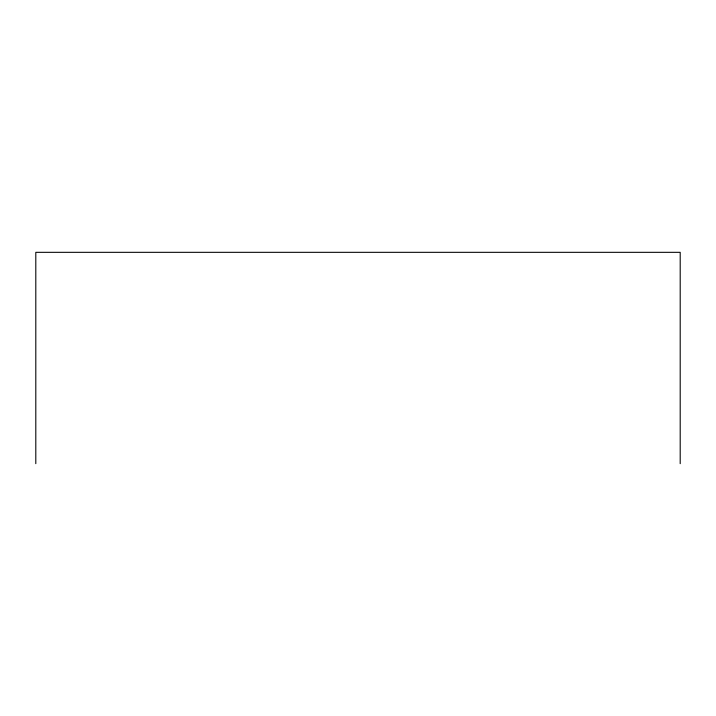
<?xml version="1.0" encoding="UTF-8"?>
<svg xmlns="http://www.w3.org/2000/svg" width="716" height="716" viewBox="0 0 716 716"><rect width="100%" height="100%" fill="white"/><g stroke="black" fill="none" stroke-linecap="round" stroke-linejoin="round"><path stroke-width="1.07" d="M680.2 463.673L680.2 252.327L35.8 252.327L35.8 463.673"/></g></svg>
